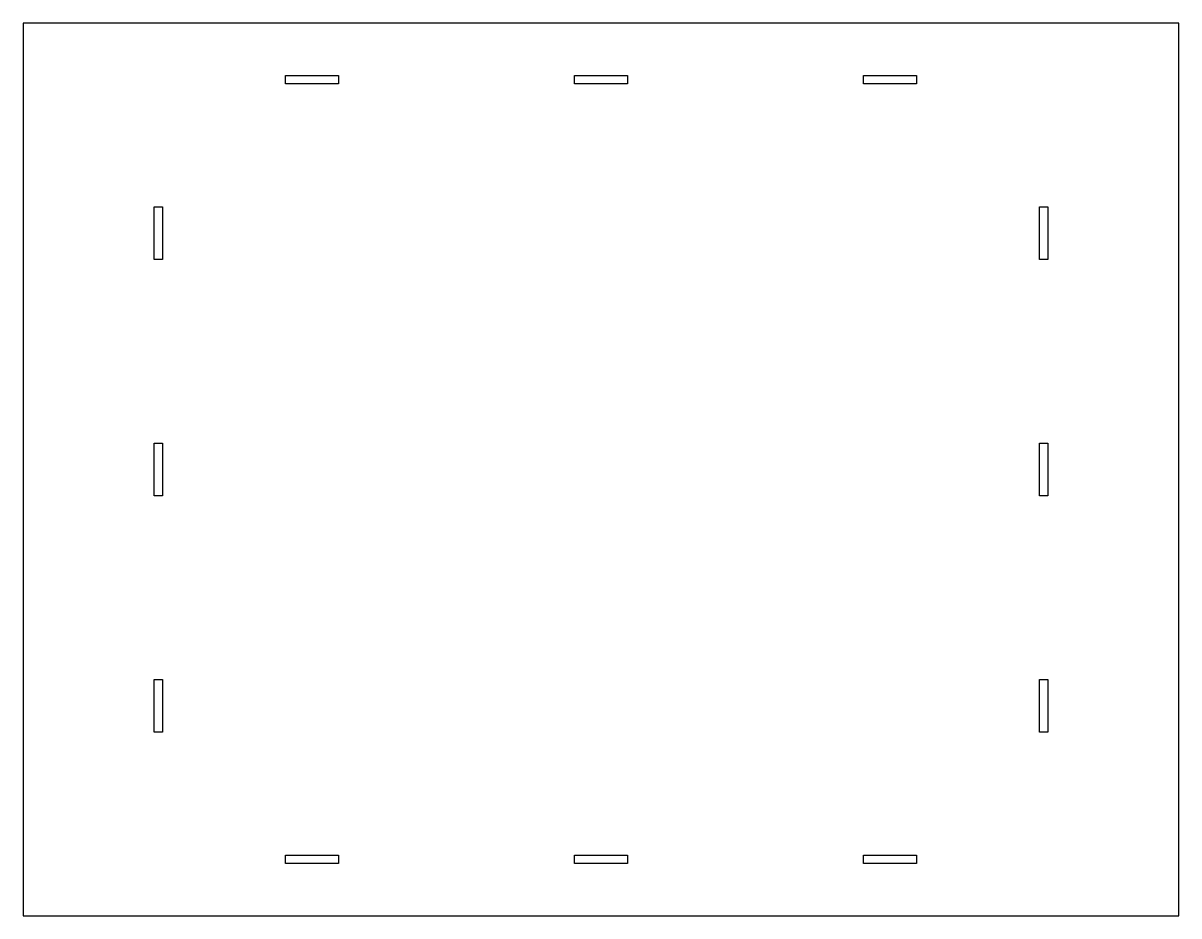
# Model space of a CAD drawing. Header units: millimetres. Extents: x 20 to 460, y 20 to 360.
import ezdxf

# ---------------------------------------------------------------- set-up
doc = ezdxf.new("R2010")
doc.units = ezdxf.units.MM
doc.layers.add('CORTE', color=7, linetype='CONTINUOUS')

msp = doc.modelspace()

# ---------------------------------------------------------------- linework, layer by layer
at = {"layer": 'CORTE'}
for points in [[(20, 20), (460, 20), (460, 360), (20, 360)], [(140.075, 340.075), (140.075, 336.925), (119.925, 336.925), (119.925, 340.075)], [(250.075, 340.075), (250.075, 336.925), (229.925, 336.925), (229.925, 340.075)], [(360.075, 340.075), (360.075, 336.925), (339.925, 336.925), (339.925, 340.075)], [(73.075, 290.075), (73.075, 269.925), (69.925, 269.925), (69.925, 290.075)], [(406.925, 290.075), (410.075, 290.075), (410.075, 269.925), (406.925, 269.925)], [(69.925, 200.075), (73.075, 200.075), (73.075, 179.925), (69.925, 179.925)], [(410.075, 200.075), (410.075, 179.925), (406.925, 179.925), (406.925, 200.075)], [(73.075, 110.075), (73.075, 89.925), (69.925, 89.925), (69.925, 110.075)], [(410.075, 110.075), (410.075, 89.925), (406.925, 89.925), (406.925, 110.075)], [(119.925, 43.075), (140.075, 43.075), (140.075, 39.925), (119.925, 39.925)], [(250.075, 43.075), (250.075, 39.925), (229.925, 39.925), (229.925, 43.075)], [(339.925, 43.075), (360.075, 43.075), (360.075, 39.925), (339.925, 39.925)]]:
    msp.add_lwpolyline(points, close=True, dxfattribs=at)

doc.saveas('drawing.dxf')
